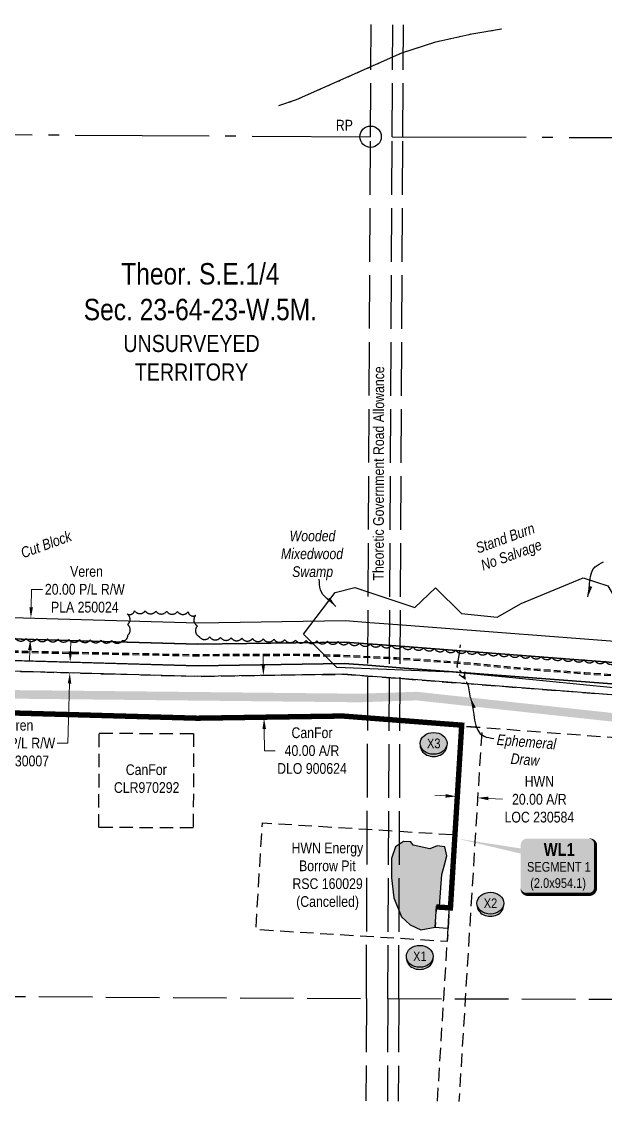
# Model space of a CAD drawing. Extents: x 476182 to 478020, y 6044133 to 6045978.
# Drawn here: x 476768 to 477312, y 6044139 to 6045147 of the extents above; entities that cross this region are included whole.
import ezdxf
from ezdxf.enums import TextEntityAlignment as Align

# ---------------------------------------------------------------- set-up
doc = ezdxf.new("R2010")
doc.units = 0
doc.header["$LTSCALE"] = 5
doc.header["$PDSIZE"] = 0.5
for name, pattern in [('0', [1, 1, 0]), ('foc-ACCESSROAD', [3.75, 2.5, -1.25]), ('foc-QUARTERLINE', [33, 25, -3, 2, -3]), ('foc-TOPO-ephemeral', [6.25, 3.125, -0.625, 0.625, -0.625, 0.625, -0.625]), ('foc-UNSURVEYED', [12.5, 10, -2.5]), ('foc-WHEELTRACKS', [2, 0.4, -1.6]), ('HIDDEN2', [4.7625, 3.175, -1.5875]), ('UG_PIPE', [1.875, 1.25, -0.625])]:
    doc.linetypes.add(name, pattern=pattern)
doc.layers.get('Defpoints').update_dxf_attribs({"color": 9})
for name, color, linetype in [('35', 37, 'Continuous'), ('AS-PIPE-UG', 44, 'UG_PIPE'), ('AS-ROADS', 254, 'Continuous'), ('C-RW', 13, 'Continuous'), ('C-SYMBOL', 7, 'Continuous'), ('CG-NOTES', 7, 'Continuous'), ('F-AR', 190, 'foc-ACCESSROAD'), ('F-WS', 190, 'foc-ACCESSROAD'), ('L-QSEC', 8, 'foc-QUARTERLINE'), ('L-ROAD-T', 7, 'Continuous'), ('L-UNS-T', 3, 'Continuous'), ('L-USEC', 7, 'foc-UNSURVEYED'), ('P-CROSSINGS', 250, 'Continuous'), ('P-PROPOSED', 10, 'Continuous'), ('T-BUSH', 110, '0'), ('T-DRAW', 143, 'foc-TOPO-ephemeral'), ('T-EXISTING RTF', 220, 'HIDDEN2'), ('T-WATER', 160, 'Continuous'), ('T-WATER-H', 133, 'Continuous'), ('T-WATER-P3', 160, 'foc-WHEELTRACKS'), ('T-WATER-T', 170, 'Continuous'), ('WETLAND', 143, 'Continuous'), ('WETLAND-T', 146, 'Continuous')]:
    doc.layers.add(name, color=color, linetype=linetype)
for name, color, linetype, lineweight in [('C-RW-T', 13, 'Continuous', 9), ('F-AR-T', 190, 'Continuous', 9), ('F-WS-T', 190, 'Continuous', 9), ('T-TEXT', 48, 'Continuous', 18)]:
    doc.layers.add(name, color=color, linetype=linetype, lineweight=lineweight)
doc.styles.add('175L', font='ARIALN.TTF', dxfattribs={"height": 20})
doc.styles.add('80', font='ARIALN.TTF', dxfattribs={"height": 10})
doc.styles.add('80CG', font='ARIALN.TTF', dxfattribs={"height": 10})
doc.styles.add('80L', font='ARIALN.TTF', dxfattribs={"height": 10})
doc.styles.add('80LS', font='ARIALNI.TTF', dxfattribs={"height": 10})
doc.styles.add('BOLD', font='ARIALNB.TTF')
doc.styles.add('Crossing', font='ARIALN.TTF', dxfattribs={"height": 10})
doc.styles.add('foc-LtypeFont', font='ARIALN.TTF', dxfattribs={"height": 7.35})
doc.linetypes.add('foc-TOPO-flowdirection-NOLINE', pattern='A,0,[">",foc-LtypeFont,S=0.3,R=0,X=0,Y=-0.945],-20,[">",foc-LtypeFont,S=0.3,R=0,X=0,Y=-0.945],0', length=20)
doc.dimstyles.new('Compass 5 000', dxfattribs={"dimscale": 5, "dimtxt": 9, "dimasz": 2, "dimexe": 0.2, "dimexo": 0.0625, "dimgap": 0.5, "dimtad": 0, "dimtih": 1, "dimtoh": 1, "dimzin": 0, "dimdsep": 46, "dimtxsty": '80CG', "dimcen": 0.1, "dimse1": 1, "dimse2": 1, "dimclrd": 256, "dimclrt": 256, "dimaunit": 1, "dimadec": 4, "dimazin": 0, "dimtfac": 0.06, "dimtofl": 0, "dimtmove": 0, "dimatfit": 1, "dimfxl": 0.2, "dimtolj": 1, "dimtzin": 0, "dimlwd": -1, "dimarcsym": 0})

# ---------------------------------------------------------------- blocks, each defined once
blk = doc.blocks.new('RP')
at = {"layer": '35', "color": 3}
blk.add_circle((0, 0), 10, dxfattribs=at)
at = {"layer": '35', "color": 3, "style": '80'}
blk.add_attdef('RP_001', (-32.4, 5.8), '', height=10, dxfattribs=at)
blk = doc.blocks.new('*D35')
at = {"layer": 'C-RW-T', "transparency": 16777216}
for p, q in [((476813.5, 6044559.2), (476813.8, 6044569.2)), ((476812.6, 6044529.2), (476811.1, 6044473.5)), ((476811.1, 6044473.5), (476801.1, 6044473.5))]:
    blk.add_line(p, q, dxfattribs=at)
for points in [[(476811.8, 6044559.2), (476815.2, 6044559.1), (476813.2, 6044549.2)], [(476811, 6044529.2), (476814.3, 6044529.1), (476812.9, 6044539.2)]]:
    blk.add_solid(points, dxfattribs=at)
at = {"layer": 'Defpoints', "color": 0, "transparency": 16777216}
for p in [(476767.2, 6044550.5), (476766.9, 6044540.5), (476812.9, 6044539.2)]:
    blk.add_point(p, dxfattribs=at)
at = {"layer": 'C-RW-T', "transparency": 16777216, "insert": (476762, 6044473.5), "char_height": 10, "attachment_point": 5, "style": '80CG'}
blk.add_mtext('\\A1; Veren\\P10.00 P/L R/W\\PPLA 130007', dxfattribs=at)
blk = doc.blocks.new('*D36')
at = {"layer": 'C-RW-T', "transparency": 16777216}
for p, q in [((476776.8, 6044600.2), (476777.3, 6044617)), ((476777.3, 6044617), (476787.3, 6044617)), ((476775.7, 6044560.2), (476775.4, 6044550.2))]:
    blk.add_line(p, q, dxfattribs=at)
for points in [[(476775.2, 6044600.3), (476778.5, 6044600.2), (476776.6, 6044590.2)], [(476774, 6044560.3), (476777.4, 6044560.2), (476776, 6044570.2)]]:
    blk.add_solid(points, dxfattribs=at)
at = {"layer": 'Defpoints', "color": 0, "transparency": 16777216}
for p in [(476776.6, 6044590.2), (476777.1, 6044590.2), (476776.6, 6044570.2)]:
    blk.add_point(p, dxfattribs=at)
at = {"layer": 'C-RW-T', "transparency": 16777216, "insert": (476826.9, 6044617), "char_height": 10, "attachment_point": 5, "style": '80CG'}
blk.add_mtext('\\A1; Veren\\P20.00 P/L R/W\\PPLA 250024', dxfattribs=at)
blk = doc.blocks.new('*D38')
at = {"layer": 'Defpoints', "color": 0, "transparency": 16777216}
for p in [(477173.3, 6044423.4), (477193.3, 6044422.5), (477193.3, 6044422.1)]:
    blk.add_point(p, dxfattribs=at)
at = {"layer": 'F-AR-T', "transparency": 16777216}
for p, q in [((477163.4, 6044424.4), (477153.4, 6044425)), ((477203.3, 6044421.9), (477216.6, 6044421.1))]:
    blk.add_line(p, q, dxfattribs=at)
for points in [[(477163.5, 6044426), (477163.3, 6044422.7), (477173.4, 6044423.8)], [(477203.4, 6044423.6), (477203.2, 6044420.3), (477193.3, 6044422.5)]]:
    blk.add_solid(points, dxfattribs=at)
at = {"layer": 'F-AR-T', "transparency": 16777216, "insert": (477250.9, 6044421.1), "char_height": 10, "attachment_point": 5, "style": '80CG'}
blk.add_mtext('\\A1;HWN\\P20.00 A/R\\PLOC 230584', dxfattribs=at)
blk = doc.blocks.new('*D40')
at = {"layer": 'Defpoints', "color": 0, "transparency": 16777216}
for p in [(476988.3, 6044536.6), (476988.9, 6044496.6), (476994.1, 6044496.7)]:
    blk.add_point(p, dxfattribs=at)
at = {"layer": 'F-AR-T', "transparency": 16777216}
for p, q in [((476993.3, 6044546.7), (476993.2, 6044556.7)), ((476994.2, 6044486.7), (476994.5, 6044466.5)), ((476994.5, 6044466.5), (477004.5, 6044466.5))]:
    blk.add_line(p, q, dxfattribs=at)
for points in [[(476995, 6044546.7), (476991.7, 6044546.7), (476993.5, 6044536.7)], [(476995.9, 6044486.7), (476992.6, 6044486.7), (476994.1, 6044496.7)]]:
    blk.add_solid(points, dxfattribs=at)
at = {"layer": 'F-AR-T', "transparency": 16777216, "insert": (477038.8, 6044466.5), "char_height": 10, "attachment_point": 5, "style": '80CG'}
blk.add_mtext('\\A1;CanFor\\P40.00 A/R\\PDLO 900624', dxfattribs=at)
blk = doc.blocks.new('xing2')
h = blk.add_hatch(color=50)
h.dxf.hatch_style = 1
edge = h.paths.add_edge_path()
edge.add_ellipse((0, 0), major_axis=(-12.5, 0), ratio=0.816297, start_angle=0, end_angle=360)
h = blk.add_hatch(color=250)
h.dxf.hatch_style = 1
edge = h.paths.add_edge_path()
edge.add_ellipse((0, -2), major_axis=(-12.5, 0), ratio=0.816297, start_angle=0, end_angle=180)
edge.add_line((12.5, -2), (12.5, 0))
edge.add_ellipse((0, 0), major_axis=(-12.5, 0), ratio=0.816297, start_angle=0, end_angle=180, ccw=False)
edge.add_line((-12.5, 0), (-12.5, -2))
at = {"color": 250}
blk.add_ellipse((0, 0), major_axis=(-12.5, 0), ratio=0.816297, dxfattribs=at)
blk.add_ellipse((0, -2), major_axis=(-12.5, 0), ratio=0.816297, start_param=0, end_param=3.141593, dxfattribs=at)
at = {"color": 250, "style": 'Crossing'}
blk.add_attdef('CROSSING', text='', height=9, dxfattribs=at).set_placement((0.1, 0), align=Align.MIDDLE_CENTER)
at = {"color": 250, "style": 'Crossing', "flags": 1}
for tag, p in [('OWNER', (0.1, -12.5)), ('DESCRIPTION', (0.1, -25.8)), ('LOCATION', (0.1, -39.3)), ('DWG_REF', (0.1, -52.8))]:
    blk.add_attdef(tag, text='', height=9, dxfattribs=at).set_placement(p, align=Align.MIDDLE_CENTER)
blk = doc.blocks.new('*U43')
h = blk.add_hatch(color=254)
edge = h.paths.add_edge_path()
edge.add_line((-29, -33.7), (29, -33.7))
edge.add_arc((29, -27.7), 6, 270, 360)
edge.add_line((35, -27.7), (35, 12.5))
edge.add_arc((29, 12.5), 6, 0, 90)
edge.add_line((29, 18.5), (-29, 18.5))
edge.add_arc((-29, 12.5), 6, 90, 180)
edge.add_line((-35, 12.5), (-35, -27.7))
edge.add_arc((-29, -27.7), 6, 180, 270)
at = {"color": 1, "true_color": 0xff1414, "flags": 128}
blk.add_lwpolyline([(-94.3, 18.4, 0, 7.5, 0), (0, 0, 0, 0, 0)], format="xyseb", dxfattribs=at)
blk.add_lwpolyline([(-29, -33.7, 3, 3, 0), (29, -33.7, 3, 3, 0.414214), (35, -27.7, 3, 3, 0), (35, 12.5, 3, 0, 0.414214), (29, 18.5, 0, 0, 0), (-29, 18.5, 0, 0, 0.414214), (-35, 12.5, 0, 0, 0), (-35, -27.7, 0, 3, 0.414214)], format="xyseb", close=True, dxfattribs=at)
at = {"color": 1, "true_color": 0xff1414}
for tag, p, height, style in [('TEMP_AREA_W1_001', (-9.2, 2.2), 12, 'BOLD'), ('ENTER_TEXT_001', (-30.7, -12.5), 9, '80')]:
    blk.add_attdef(tag, p, '', height=height, dxfattribs=dict(at, style=style))

msp = doc.modelspace()

# ---------------------------------------------------------------- hatches: boundary and pattern name
at = {"layer": 'T-WATER-H'}
h = msp.add_hatch(color=256, dxfattribs=at)
h.dxf.hatch_style = 1
h.paths.add_polyline_path([(477124.174, 6044381.716), (477116.615, 6044376.644), (477113.066, 6044365.906), (477112.978, 6044347.892), (477115.041, 6044329.33), (477122.219, 6044311.55), (477130.523, 6044303.982), (477140.456, 6044299.363), (477153.651, 6044301.718), (477155.05, 6044321.363), (477157.613, 6044321.501), (477159.809, 6044350.892), (477162.274, 6044360.021), (477164.467, 6044368.346), (477162.624, 6044376.689), (477155.634, 6044377.799), (477148.625, 6044374.875), (477133.306, 6044378.445), (477130.899, 6044381.414)])

# ---------------------------------------------------------------- linework, layer by layer
at = {"layer": 'AS-PIPE-UG', "flags": 128}
for points in [[(478016.58, 6044549.058), (478001.444, 6044551.027), (477951.182, 6044557.283), (477895.954, 6044563.981), (477883.133, 6044565.65), (477843.917, 6044567.178), (477823.458, 6044567.228), (477798.177, 6044567.163), (477760.467, 6044566.383), (477702.555, 6044565.774), (477634.499, 6044564.415), (477616.543, 6044563.4), (477589.81, 6044558.948), (477539.236, 6044549.336), (477460.98, 6044534.353), (477444.67, 6044532.8), (477416.326, 6044532.54), (477386.919, 6044532.898), (477344.072, 6044534.314), (477293.371, 6044537.902), (477234.519, 6044542.297), (477177.289, 6044547.648), (477117.514, 6044551.792), (477065.731, 6044554.296), (477022.365, 6044555.171), (476926.201, 6044554.761), (476869.249, 6044555.88), (476803.627, 6044557.149), (476753.035, 6044558.251), (476693.267, 6044559.861), (476650.015, 6044560.956), (476644.359, 6044561.391), (476643.684, 6044564.64), (476643.696, 6044564.648), (476643.446, 6044569.815), (476643.467, 6044576.451), (476643.662, 6044600.722), (476644.966, 6044674.886), (476645.121, 6044762.88), (476646.836, 6044974.22), (476646.633, 6045065.872), (476645.278, 6045070.371), (476645.286, 6045070.361), (476629.16, 6045107.605), (476611.894, 6045146.653)], [(478016.586, 6044550.267), (478001.595, 6044552.217), (477951.328, 6044558.474), (477896.103, 6044565.171), (477883.234, 6044566.847), (477843.942, 6044568.378), (477823.458, 6044568.428), (477798.163, 6044568.363), (477760.448, 6044567.583), (477702.537, 6044566.973), (477634.454, 6044565.614), (477616.41, 6044564.595), (477589.599, 6044560.129), (477539.012, 6044550.515), (477460.81, 6044535.542), (477444.607, 6044534), (477416.328, 6044533.74), (477386.946, 6044534.098), (477344.134, 6044535.513), (477293.458, 6044539.099), (477234.619, 6044543.493), (477177.386, 6044548.844), (477117.585, 6044552.99), (477065.772, 6044555.495), (477022.375, 6044556.371), (476926.21, 6044555.961), (476869.272, 6044557.08), (476803.652, 6044558.349), (476753.064, 6044559.45), (476693.298, 6044561.061), (476650.076, 6044562.155), (476645.35, 6044562.519), (476644.894, 6044564.714), (476644.646, 6044569.842), (476644.667, 6044576.444), (476644.861, 6044600.707), (476646.166, 6044674.874), (476646.321, 6044762.874), (476648.036, 6044974.216), (476647.834, 6045065.255), (476649.95, 6045062.611), (476630.259, 6045108.086), (476613.21, 6045146.646)]]:
    msp.add_lwpolyline(points, dxfattribs=at)
at = {"layer": 'AS-ROADS', "const_width": 7.996, "flags": 128}
msp.add_lwpolyline([(478016.42, 6044515.371), (477901.992, 6044527.754), (477842.421, 6044532.507), (477636.194, 6044530.312), (477574.321, 6044519.108), (477524.106, 6044506.111), (477458.646, 6044494.459), (477331.747, 6044496.274), (477136.33, 6044517.428), (477082.748, 6044515.628), (476713.652, 6044519.503), (476316.741, 6044531.708), (476185.667, 6044533.91)], dxfattribs=at)
at = {"layer": 'C-RW'}
for points in [[(478016.542, 6044541.072), (477916.599, 6044553.312), (477883.604, 6044557.353), (477819.072, 6044559.604), (477622.126, 6044555.307), (477466.918, 6044525.351), (477414.902, 6044524.461), (477347.355, 6044526.553), (477121.189, 6044543.832), (477091.04, 6044546.136), (477068.881, 6044547.829), (476932.085, 6044545.776), (476637.097, 6044554.166), (476637.206, 6044574.181), (476639.765, 6045041.875), (476639.901, 6045066.85), (476604.564, 6045146.695)], [(476626.514, 6045146.57), (476659.914, 6045071.098), (476659.753, 6045041.759), (476657.193, 6044573.612), (476932.219, 6044565.783), (477069.494, 6044567.843), (477091.138, 6044566.189), (477121.287, 6044563.885), (477348.427, 6044546.531), (477415.041, 6044544.468), (477464.836, 6044545.32), (477619.997, 6044575.269), (477819.202, 6044579.614), (477885.172, 6044577.313), (477916.694, 6044573.453), (478016.637, 6044561.213)], [(477348.427, 6044546.531), (477121.287, 6044563.885), (477091.138, 6044566.189), (477069.494, 6044567.843), (476932.219, 6044565.783), (476637.206, 6044574.181), (476637.097, 6044554.166), (476284.445, 6044564.212), (476283.319, 6044499.561), (476263.333, 6044499.909), (476264.81, 6044584.769), (476617.219, 6044574.73), (476617.329, 6044594.745), (476932.354, 6044585.777), (477070.106, 6044587.844), (477092.661, 6044586.12), (477122.81, 6044583.817), (477349.499, 6044566.497)], [(476185.534, 6044507.873), (476253.581, 6044514.107), (476254.289, 6044554.283), (476254.48, 6044565.065), (476255.362, 6044565.04), (476285.822, 6044564.173), (476932.085, 6044545.776), (477068.881, 6044547.829), (477091.04, 6044546.136), (477121.189, 6044543.832), (477347.355, 6044526.553), (477414.902, 6044524.461), (477466.918, 6044525.351), (477622.126, 6044555.307), (477819.072, 6044559.604), (477883.604, 6044557.353), (477916.599, 6044553.312), (478016.542, 6044541.072)], [(478016.494, 6044531.003), (477916.551, 6044543.243), (477882.821, 6044547.375), (477819.006, 6044549.6), (477623.19, 6044545.329), (477467.959, 6044515.367), (477414.833, 6044514.458), (477346.82, 6044516.564), (477121.14, 6044533.807), (477090.991, 6044536.11), (477068.574, 6044537.823), (476932.029, 6044535.774), (476285.771, 6044554.135), (476264.299, 6044554.745), (476263.594, 6044514.758), (476263.333, 6044499.909), (476185.457, 6044492.795)]]:
    msp.add_lwpolyline(points, dxfattribs=at)
at = {"layer": 'F-AR', "flags": 128}
for points in [[(476185.784, 6044556.975), (476237.789, 6044555.497), (476254.302, 6044555.031), (476261.439, 6044554.83), (476264.299, 6044554.745), (476285.771, 6044554.135), (476932.029, 6044535.774), (477068.574, 6044537.823), (477090.991, 6044536.11), (477121.14, 6044533.807), (477346.82, 6044516.564), (477414.833, 6044514.458), (477467.959, 6044515.367), (477623.19, 6044545.329), (477819.006, 6044549.6), (477882.821, 6044547.375), (477916.551, 6044543.243), (478016.494, 6044531.003)], [(478016.303, 6044490.749), (477916.36, 6044502.989), (477879.686, 6044507.481), (477818.736, 6044509.606), (477627.445, 6044505.431), (477472.128, 6044475.453), (477414.554, 6044474.469), (477344.675, 6044476.632), (477197.349, 6044487.875), (477177.416, 6044489.398), (477120.943, 6044493.726), (477090.794, 6044496.03), (477067.347, 6044497.821), (476931.804, 6044495.787), (476285.568, 6044514.147), (476263.594, 6044514.766), (476253.598, 6044515.055), (476185.581, 6044516.988)], [(477155.823, 6044139.377), (477161.729, 6044235.057), (477165.023, 6044288.44), (477171.175, 6044388.198), (477177.415, 6044489.39), (477197.349, 6044487.867), (477181.749, 6044235.009), (477175.843, 6044139.279)]]:
    msp.add_lwpolyline(points, dxfattribs=at)
at = {"layer": 'F-WS'}
msp.add_lwpolyline([(476840.399, 6044482.757), (476928.41, 6044482.556), (476927.979, 6044394.546), (476839.968, 6044394.746), (476840.399, 6044482.757)], close=True, dxfattribs=at)
msp.add_lwpolyline([(476840.399, 6044482.757), (476928.41, 6044482.556), (476927.979, 6044394.546), (476839.968, 6044394.746), (476840.399, 6044482.757)], close=True, dxfattribs=at)
at = {"layer": 'F-WS', "flags": 128}
msp.add_lwpolyline([(477171.175, 6044388.198), (477165.023, 6044288.44), (477119.95, 6044291.219), (477089.799, 6044293.079), (476986.457, 6044299.452), (476992.609, 6044399.21), (477090.29, 6044393.186), (477120.441, 6044391.327), (477171.175, 6044388.198)], close=True, dxfattribs=at)
at = {"layer": 'L-QSEC'}
for p, q in [((476322.932, 6045043.735), (477093.458, 6045039.261)), ((477113.577, 6045039.162), (477884.265, 6045036.913))]:
    msp.add_line(p, q, dxfattribs=at)
at = {"layer": 'L-USEC'}
for p, q in [((477093.458, 6045039.261), (477093.971, 6045143.919)), ((477113.577, 6045039.162), (477114.09, 6045143.805)), ((477123.617, 6045039.113), (477124.13, 6045143.748)), ((477089.516, 6044235.225), (477093.458, 6045039.261)), ((477109.636, 6044235.126), (477113.577, 6045039.162)), ((477119.675, 6044235.077), (477123.617, 6045039.113)), ((476284.172, 6044239.897), (477089.516, 6044235.225)), ((477089.516, 6044235.225), (477089.048, 6044139.704)), ((477109.636, 6044235.126), (477109.167, 6044139.605)), ((477109.636, 6044235.179), (477915.082, 6044233.343)), ((477119.675, 6044235.077), (477119.207, 6044139.556))]:
    msp.add_line(p, q, dxfattribs=at)
at = {"layer": 'P-PROPOSED', "const_width": 4.997, "flags": 128}
msp.add_lwpolyline([(477154.788, 6044320.674), (477167.962, 6044319.862), (477178.473, 6044490.311), (477067.378, 6044498.821), (476931.811, 6044496.787), (476525.122, 6044508.333), (476452.179, 6044510.414), (476424.318, 6044477.955)], dxfattribs=at)
at = {"layer": 'T-BUSH', "flags": 128}
msp.add_lwpolyline([(476627.728, 6045146.563, 0.5167086), (476631.823, 6045137.493, 0.52056705), (476635.88, 6045128.359, 0.52056705), (476639.937, 6045119.224, 0.52056705), (476643.994, 6045110.09, 0.52056705), (476648.051, 6045100.956, 0.52056705), (476652.109, 6045091.822, 0.52056705), (476656.166, 6045082.687, 0.52056705), (476660.223, 6045073.553, 0.52056705), (476660.415, 6045063.609, 0.52056705), (476660.363, 6045053.615, 0.52056705), (476660.312, 6045043.62, 0.52056705), (476660.261, 6045033.625, 0.52056705), (476660.21, 6045023.631, 0.52056705), (476660.159, 6045013.636, 0.52056705), (476660.108, 6045003.642, 0.52056705), (476660.057, 6044993.647, 0.52056705), (476660.005, 6044983.652, 0.52056705), (476659.954, 6044973.658, 0.52056705), (476659.903, 6044963.663, 0.52056705), (476659.852, 6044953.669, 0.52056705), (476659.801, 6044943.674, 0.52056705), (476659.75, 6044933.679, 0.52056705), (476659.699, 6044923.685, 0.52056705), (476659.647, 6044913.69, 0.52056705), (476659.596, 6044903.695, 0.52056705), (476659.545, 6044893.701, 0.52056705), (476659.494, 6044883.706, 0.52056705), (476659.443, 6044873.712, 0.52056705), (476659.392, 6044863.717, 0.52056705), (476659.341, 6044853.722, 0.52056705), (476659.29, 6044843.728, 0.52056705), (476659.238, 6044833.733, 0.52056705), (476659.187, 6044823.738, 0.52056705), (476659.136, 6044813.744, 0.52056705), (476659.085, 6044803.749, 0.52056705), (476659.034, 6044793.755, 0.52056705), (476658.983, 6044783.76, 0.52056705), (476658.932, 6044773.765, 0.52056705), (476658.88, 6044763.771, 0.52056705), (476658.829, 6044753.776, 0.52056705), (476658.778, 6044743.781, 0.52056705), (476658.727, 6044733.787, 0.52056705), (476658.676, 6044723.792, 0.52056705), (476658.625, 6044713.798, 0.52056705), (476658.574, 6044703.803, 0.52056705), (476658.522, 6044693.808, 0.52056705), (476658.471, 6044683.814, 0.52056705), (476658.42, 6044673.819, 0.52056705), (476658.369, 6044663.824, 0.52056705), (476658.318, 6044653.83, 0.52056705), (476658.267, 6044643.835, 0.52056705), (476658.216, 6044633.841, 0.52056705), (476658.164, 6044623.846, 0.52056705), (476658.113, 6044613.851, 0.52056705), (476658.062, 6044603.857, 0.52056705), (476658.011, 6044593.862, 0.52056705), (476657.96, 6044583.868, 0.52056705), (476658.389, 6044574.364, 0.52056705), (476668.38, 6044574.633, 0.52056705), (476676.072, 6044577.509, 0.52056705), (476680.93, 6044584.223, 0.52056705), (476690.713, 6044586.271, 0.52056705), (476700.229, 6044585.925, 0.52056705), (476709.314, 6044581.759, 0.52056705), (476718.709, 6044578.718, 0.52056705), (476728.604, 6044577.307, 0.52056705), (476732.125, 6044572.076, 0.52056705), (476742.117, 6044571.854, 0.52056705), (476752.109, 6044571.632, 0.52056705), (476762.102, 6044571.409, 0.52056705), (476772.094, 6044571.187, 0.52056705), (476782.086, 6044570.965, 0.52056705), (476792.078, 6044570.743, 0.52056705), (476802.071, 6044570.52, 0.52056705), (476812.063, 6044570.298, 0.52056705), (476822.055, 6044570.076, 0.52056705), (476832.048, 6044569.854, 0.52056705), (476842.04, 6044569.631, 0.52056705), (476852.032, 6044569.409, 0.52056705), (476862.024, 6044569.187, 0.52056705), (476866.852, 6044574.139, 0.52056705), (476866.647, 6044584.132, 0.52056705), (476866.443, 6044594.124, 0.52056705), (476873.277, 6044597.083, 0.52056705), (476883.269, 6044596.885, 0.52056705), (476893.262, 6044596.687, 0.52056705), (476903.255, 6044596.489, 0.52056705), (476913.248, 6044596.291, 0.52056705), (476923.241, 6044596.093, 0.52056705), (476930.476, 6044592.745, 0.52056705), (476931.996, 6044582.866, 0.52056705), (476933.516, 6044572.988, 0.52056705), (476943.434, 6044572.551, 0.52056705), (476953.422, 6044572.193, 0.52056705), (476963.41, 6044571.835, 0.52056705), (476973.399, 6044571.477, 0.52056705), (476983.387, 6044571.119, 0.52056705), (476993.375, 6044570.761, 0.52056705), (477003.364, 6044570.403, 0.52056705), (477013.352, 6044570.045, 0.52056705), (477023.34, 6044569.687, 0.52056705), (477033.329, 6044569.329, 0.52056705), (477043.317, 6044568.971, 0.52056705), (477053.305, 6044568.613, 0.52056705), (477063.294, 6044568.255, 0.52056705), (477073.268, 6044567.636, 0.52056705), (477083.235, 6044566.901, 0.52056705), (477093.203, 6044566.165, 0.52056705), (477103.171, 6044565.43, 0.52056705), (477113.138, 6044564.694, 0.52056705), (477123.106, 6044563.959, 0.52056705), (477133.074, 6044563.224, 0.52056705), (477143.041, 6044562.488, 0.52056705), (477153.009, 6044561.753, 0.52056705), (477162.977, 6044561.017, 0.52056705), (477172.944, 6044560.282, 0.52056705), (477182.912, 6044559.547, 0.52056705), (477192.88, 6044558.811, 0.52056705), (477202.847, 6044558.076, 0.52056705), (477212.815, 6044557.34, 0.52056705), (477222.783, 6044556.605, 0.52056705), (477232.75, 6044555.87, 0.52056705), (477242.718, 6044555.134, 0.52056705), (477252.686, 6044554.399, 0.52056705), (477262.653, 6044553.663, 0.52056705), (477272.621, 6044552.928, 0.52056705), (477282.589, 6044552.192, 0.52056705), (477292.556, 6044551.457, 0.52056705), (477302.524, 6044550.722, 0.52056705), (477312.492, 6044549.986, 0.52056705), (477322.459, 6044549.251, 0.52056705), (477332.427, 6044548.515, 0.52056705), (477342.395, 6044547.78, 0.52056705), (477348.984, 6044550.802, 0.52056705), (477349.308, 6044560.791, 0.52056705), (477349.632, 6044570.781, 0.52056705), (477354.876, 6044575.587, 0.52056705), (477364.869, 6044575.392, 0.52056705), (477374.862, 6044575.198, 0.52056705), (477384.855, 6044575.003, 0.52056705), (477394.848, 6044574.808, 0.52056705), (477404.841, 6044574.613, 0.52056705), (477414.834, 6044574.418, 0.52056705), (477415.265, 6044564.85, 0.52056705), (477415.262, 6044554.855, 0.52056705), (477415.259, 6044544.86, 0.52056705), (477425.191, 6044545.02, 0.52056705), (477435.183, 6044545.241, 0.52056705), (477445.176, 6044545.462, 0.52056705), (477455.168, 6044545.684, 0.52056705), (477465.084, 6044546.622, 0.52056705), (477474.901, 6044548.501, 0.52056705), (477484.717, 6044550.38, 0.52056705), (477494.534, 6044552.26, 0.52056705), (477504.35, 6044554.139, 0.52056705), (477514.167, 6044556.018, 0.52056705), (477523.983, 6044557.897, 0.52056705), (477533.8, 6044559.776, 0.52056705), (477543.617, 6044561.655, 0.52056705), (477553.433, 6044563.534, 0.52056705), (477563.25, 6044565.413, 0.52056705), (477573.066, 6044567.292, 0.52056705), (477582.883, 6044569.171, 0.52056705), (477592.699, 6044571.05, 0.52056705), (477602.516, 6044572.929, 0.52056705), (477612.332, 6044574.808, 0.52056705), (477622.262, 6044575.618, 0.52056705), (477632.254, 6044575.841, 0.52056705), (477642.247, 6044576.063, 0.52056705), (477652.239, 6044576.286, 0.52056705), (477662.231, 6044576.509, 0.52056705), (477672.224, 6044576.732, 0.52056705), (477682.216, 6044576.955, 0.52056705), (477692.208, 6044577.177, 0.52056705), (477702.2, 6044577.4, 0.52056705), (477712.193, 6044577.623, 0.52056705), (477722.185, 6044577.846, 0.52056705), (477732.177, 6044578.069, 0.52056705), (477742.169, 6044578.291, 0.52056705), (477752.162, 6044578.514, 0.52056705), (477762.154, 6044578.737, 0.52056705), (477772.146, 6044578.96, 0.52056705), (477782.139, 6044579.183, 0.52056705), (477792.131, 6044579.405, 0.52056705), (477798.967, 6044583.662, 0.52056705), (477804.359, 6044589.48, 0.52056705), (477814.34, 6044588.961, 0.52056705), (477824.322, 6044588.443, 0.52056705), (477826.227, 6044579.872, 0.52056705), (477835.247, 6044578.714, 0.52056705), (477845.24, 6044578.564, 0.52056705), (477855.234, 6044578.413, 0.52056705), (477865.227, 6044578.263, 0.52056705), (477874.811, 6044578.615, 0.52056705), (477877.721, 6044587.121, 0.52056705), (477887.712, 6044586.847, 0.52056705), (477897.703, 6044586.573, 0.52056705), (477900.383, 6044577.77, 0.52056705), (477908.646, 6044575.008, 0.52056705), (477918.599, 6044574.094, 0.52056705), (477928.552, 6044573.179, 0.52056705), (477938.504, 6044572.265, 0.52056705), (477948.457, 6044571.351, 0.52056705), (477958.41, 6044570.437, 0.52056705), (477968.363, 6044569.522, 0.52056705), (477978.316, 6044568.608, 0.52056705), (477988.269, 6044567.694, 0.52056705), (477995.356, 6044570.312, 0.52056705), (477996.516, 6044580.24, 0.52056705), (477997.675, 6044590.167, 0.52056705), (478005.664, 6044591.106, 0.52056705), (478015.539, 6044589.563, 0.10923507), (478016.762, 6044587.532, 0.10923507)], format="xyb", dxfattribs=at)
at = {"layer": 'T-DRAW', "flags": 128}
msp.add_lwpolyline([(477186.698, 6044515.746), (477184.949, 6044526.839), (477181.753, 6044533.202), (477177.611, 6044540.233), (477174.234, 6044545.011), (477175.781, 6044553.805), (477176.349, 6044557.031), (477177.286, 6044565.365), (477178.243, 6044565.34)], dxfattribs=at)
at = {"layer": 'T-DRAW', "const_width": 1.199, "flags": 128}
msp.add_lwpolyline([(477175.861, 6044537.546), (477181.453, 6044533.711), (477181.189, 6044540.347)], dxfattribs=at)
at = {"layer": 'T-EXISTING RTF', "flags": 128}
msp.add_lwpolyline([(477165.796, 6044300.969), (477167.026, 6044320.921), (477154.85, 6044321.672), (477153.651, 6044301.718)], close=True, dxfattribs=at)
at = {"layer": 'T-WATER', "flags": 128}
msp.add_lwpolyline([(477124.174, 6044381.716), (477116.615, 6044376.644), (477113.066, 6044365.906), (477112.978, 6044347.892), (477115.041, 6044329.33), (477122.219, 6044311.55), (477130.523, 6044303.982), (477140.456, 6044299.363), (477153.651, 6044301.718), (477155.05, 6044321.363), (477157.613, 6044321.501), (477159.809, 6044350.892), (477162.274, 6044360.021), (477164.467, 6044368.346), (477162.624, 6044376.689), (477155.634, 6044377.799), (477148.625, 6044374.875), (477133.306, 6044378.445), (477130.899, 6044381.414)], close=True, dxfattribs=at)
at = {"layer": 'T-WATER-P3', "flags": 128}
msp.add_lwpolyline([(477007.998, 6045068.301), (477024.47, 6045073.963), (477122.636, 6045117.501), (477154.234, 6045127.719), (477187.869, 6045135.304), (477215.424, 6045139.884)], dxfattribs=at)
at = {"layer": 'T-WATER-P3', "linetype": 'foc-TOPO-flowdirection-NOLINE', "flags": 128}
msp.add_lwpolyline([(477007.998, 6045068.301), (477024.47, 6045073.963), (477122.636, 6045117.501), (477154.234, 6045127.719), (477187.869, 6045135.304), (477215.424, 6045139.884)], dxfattribs=at)
at = {"layer": 'WETLAND'}
msp.add_lwpolyline([(477178.156, 6044594.432), (477211.686, 6044591.025), (477233.935, 6044603.87), (477291.647, 6044627.746), (477314.811, 6044620.375), (477326.483, 6044599.931), (477345.169, 6044597.074), (477392.773, 6044629.661), (477401.775, 6044629.271), (477436.191, 6044586.257), (477461.831, 6044589.239), (477475.095, 6044529.331), (477380.855, 6044519.847), (477319.932, 6044525.015), (477225.787, 6044534.552), (477169.961, 6044539.697), (477062.049, 6044543.999), (477030.884, 6044575.199), (477060.298, 6044613.92), (477078.718, 6044618.686), (477134.804, 6044600.02), (477153.927, 6044618.308)], close=True, dxfattribs=at)

# ---------------------------------------------------------------- block references
at = {"layer": '35', "color": 6}
msp.add_blockref('RP', (477093.458, 6045039.261), dxfattribs=at).add_auto_attribs({'RP_001': 'RP'})
at = {"layer": 'CG-NOTES'}
ref = msp.add_blockref('*U43', (477268.379, 6044366.081), dxfattribs=dict(at, xscale=0.9980152436945224, yscale=0.9980152436945224, zscale=0.9980152436945224))
ref.add_attrib('TEMP_AREA_W1_001', 'WL1', (477254.993, 6044368.32), dxfattribs={"layer": '0', "color": 1, "true_color": 0xff1414, "height": 11.9762, "style": 'BOLD'})
ref.add_attrib('ENTER_TEXT_001', 'SEGMENT 1', (477239.367, 6044353.629), dxfattribs={"layer": '0', "color": 1, "true_color": 0xff1414, "height": 8.9821, "style": '80'})
ref.add_attrib('ENTER_TEXT_002', '(2.0x954.1)', (477242.354, 6044338.506), dxfattribs={"layer": '0', "color": 1, "true_color": 0xff1414, "height": 8.98214, "style": '80'})
at = {"layer": 'P-CROSSINGS', "color": 6, "xscale": 0.999471, "yscale": 0.999471, "zscale": 0.999471}
for p, values in [((477152.251, 6044473.284), {'CROSSING': 'X3'}), ((477205.194, 6044324.183), {'CROSSING': 'X2'}), ((477139.312, 6044274.635), {'CROSSING': 'X1'})]:
    msp.add_blockref('xing2', p, dxfattribs=at).add_auto_attribs(values)

# ---------------------------------------------------------------- texts
at = {"layer": 'C-SYMBOL', "color": 3, "insert": (476934.705, 6044921.392), "char_height": 19.98958, "width": 215.87192, "attachment_point": 2, "style": '175L'}
msp.add_mtext('Theor. S.E.1/4 \\PSec. 23-64-23-W.5M.', dxfattribs=at)
at = {"layer": 'F-WS-T', "attachment_point": 1, "style": '80L'}
for s, width, insert, char_height in [('\\pi11.431;CanFor\\P\\pi0.34332;CLR970292', 60.66617, (476853.691, 6044453.776), 10), ('\\pi20.816;HWN Energy\\P\\pi27.776;Borrow Pit\\P\\pi21.644;RSC 160029\\P\\pi25.145;(Cancelled)', 107.44223, (476998.959, 6044380.736), 9.99472)]:
    msp.add_mtext_dynamic_manual_height_columns(s, width=width, gutter_width=50, heights=[0], dxfattribs=dict(at, insert=insert, char_height=char_height))
at = {"layer": 'L-ROAD-T', "style": '80L'}
msp.add_text('Theoretic Government Road Allowance', height=9.99479, rotation=89.880962, dxfattribs=at).set_placement((477100.933, 6044725.143), align=Align.MIDDLE_CENTER)
at = {"layer": 'L-UNS-T', "insert": (476926.467, 6044832.976), "char_height": 15.99166, "attachment_point": 5, "style": '80L'}
msp.add_mtext_dynamic_manual_height_columns('UNSURVEYED TERRITORY', width=126.41375, gutter_width=47.5, heights=[0], dxfattribs=at)
at = {"layer": 'T-TEXT', "char_height": 9.9947, "attachment_point": 2, "rotation": 20, "style": '80LS'}
for s, insert, width in [('Stand Burn\\PNo Salvage', (477217.255, 6044669.556), 59.00487), ('Cut Block', (476789.04, 6044663.705), 49.70553)]:
    msp.add_mtext(s, dxfattribs=dict(at, insert=insert, width=width))
at = {"layer": 'T-WATER-T', "insert": (477211.33, 6044481.911), "char_height": 9.99475, "attachment_point": 1, "rotation": 355.611731, "style": '80LS'}
msp.add_mtext_dynamic_manual_height_columns('\\pi0.32609;Ephemeral \\P\\pi14.585;Draw', width=55.95057, gutter_width=50, heights=[0], dxfattribs=at)
at = {"layer": 'WETLAND-T', "insert": (477009.556, 6044671.875), "char_height": 10, "width": 58.59932, "attachment_point": 1, "style": '80L'}
msp.add_mtext('\\pi8.4027;{\\fArial Narrow|b0|i1|c0|p34;Wooded \\P\\pi0.32626;Mixedwood\\P\\pi10.732;Swamp}', dxfattribs=at)

# ---------------------------------------------------------------- dimensions: what is measured, and where the dimension line sits
at = {"layer": 'C-RW-T'}
for base, p1, p2, angle, text, picture, middle in [((476776.563, 6044590.212), (476776.56, 6044570.214), (476777.129, 6044590.196), 88.36936, ' Veren\\P20.00 P/L R/W\\PPLA 250024', '*D36', (476826.864, 6044616.971)), ((476812.933, 6044539.158), (476767.188, 6044550.466), (476766.904, 6044540.466), 268.372661, ' Veren\\P10.00 P/L R/W\\PPLA 130007', '*D35', (476761.981, 6044473.479))]:
    dim = msp.add_linear_dim(base=base, p1=p1, p2=p2, angle=angle, text=text, dimstyle='Compass 5 000', dxfattribs=at)
    dim.commit()
    dim.dimension.update_dxf_attribs({"geometry": picture, "text_midpoint": middle, "dimtype": 161})
at = {"layer": 'F-AR-T', "color": 6}
dim = msp.add_linear_dim(base=(476994.093, 6044496.722), p1=(476988.296, 6044536.619), p2=(476988.896, 6044496.644), angle=270.859814, text='CanFor\\P40.00 A/R\\PDLO 900624', dimstyle='Compass 5 000', dxfattribs=at)
dim.commit()
dim.dimension.update_dxf_attribs({"geometry": '*D40', "text_midpoint": (477038.817, 6044466.5), "dimtype": 161})
at = {"layer": 'F-AR-T'}
dim = msp.add_linear_dim(base=(477193.318, 6044422.531), p1=(477173.343, 6044423.354), p2=(477193.293, 6044422.123), angle=356.469527, text='HWN\\P20.00 A/R\\PLOC 230584', dimstyle='Compass 5 000', dxfattribs=at)
dim.commit()
dim.dimension.update_dxf_attribs({"geometry": '*D38', "text_midpoint": (477250.922, 6044421.092), "dimtype": 161})

# ---------------------------------------------------------------- leaders
at = {"layer": 'T-WATER-T', "path_type": 1}
msp.add_leader([(477186.698, 6044515.746), (477199.261, 6044479.912), (477208.538, 6044477.842)], dimstyle='Compass 5 000', override={"dimgap": 0.5, "dimtad": 0}, dxfattribs=at)
at = {"layer": 'WETLAND-T', "path_type": 1}
for points in [[(477296.209, 6044610.065), (477303.048, 6044638.047), (477310.743, 6044642.825)], [(477061.033, 6044600.916), (477046.611, 6044616.706), (477045.581, 6044626.66)]]:
    msp.add_leader(points, dimstyle='Compass 5 000', override={"dimgap": 0.5, "dimtad": 0}, dxfattribs=at)

doc.saveas('drawing.dxf')
